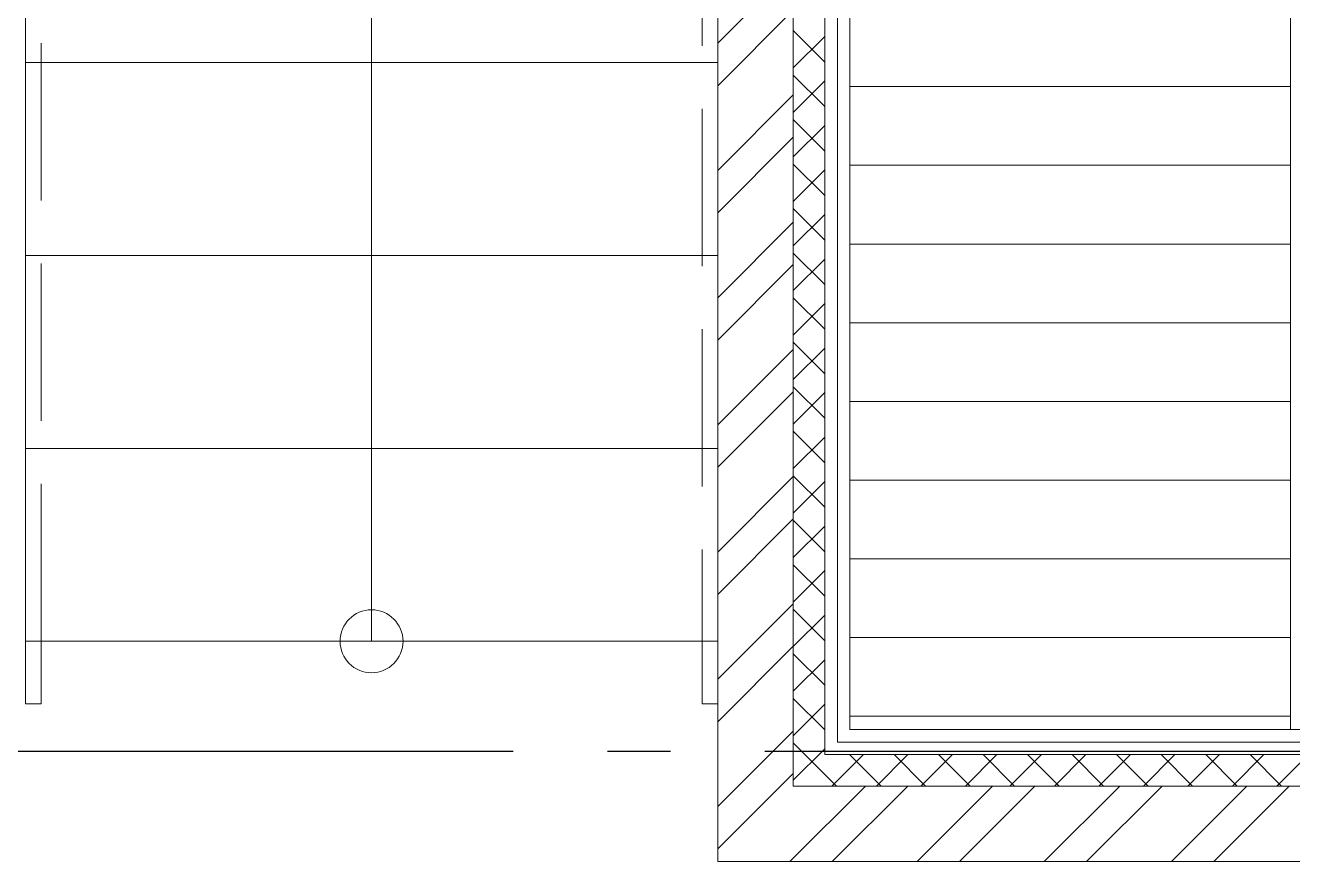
# Model space of a CAD drawing. Header units: inches. Extents: x -19662 to 10260, y -11808 to 5048.
# Drawn here: x -9076 to -7062, y -2439 to -1111 of the extents above; entities that cross this region are included whole.
import ezdxf

# ---------------------------------------------------------------- set-up
doc = ezdxf.new("R2010")
doc.units = ezdxf.units.IN
doc.header["$MEASUREMENT"] = 0
doc.set_wipeout_variables(frame=1)
for name, pattern in [('CONTI', [0]), ('GOST2.303 4', [7, 5, -2, 0]), ('GOST2.303 5', [24, 20, -1.5, 1, -1.5]), ('Wipeout_Contour', [1000, 0, -1000]), ('короткая штриховая', [282.222222, 141.111111, -141.111111])]:
    doc.linetypes.add(name, pattern=pattern)
doc.layers.add('axis_dim', color=40, linetype='CONTI')
doc.layers.add('stairs', color=7, linetype='Continuous')
for name, color, linetype, lineweight in [('floor', 179, 'Continuous', 5), ('furniture', 36, 'Continuous', 0), ('stair1', 7, 'Continuous', 15), ('Wall2', 40, 'Continuous', 5)]:
    doc.layers.add(name, color=color, linetype=linetype, lineweight=lineweight)

msp = doc.modelspace()

# ---------------------------------------------------------------- hatches: boundary and pattern name
at = {"layer": 'floor', "lineweight": 0, "ltscale": 4}
h = msp.add_hatch(dxfattribs=at)
h.set_pattern_fill('ANSI31', color=256, scale=1000, angle=135)
h.set_pattern_definition([(180, (95554.35, 25041.96), (-3e-14, -125), [])])
h.paths.add_polyline_path([(-7765.6, -2229), (-7065.6, -2229), (-7065.6, -119), (-7765.6, -119)])

# ---------------------------------------------------------------- linework, layer by layer
at = {"layer": 'axis_dim', "linetype": 'GOST2.303 5', "lineweight": 25, "ltscale": 100}
msp.add_lwpolyline([(-3500.6, -2264), (-9250.6, -2264)], dxfattribs=at)
at = {"layer": 'floor', "lineweight": 0, "ltscale": 4}
msp.add_lwpolyline([(-7765.6, -2229), (-7065.6, -2229), (-7065.6, -119), (-7765.6, -119), (-7765.6, -2229)], dxfattribs=at)
msp.add_lwpolyline([(-7065.6, -2229), (-7065.6, -119), (-7045.6, -119), (-7045.6, -2229)], close=True, dxfattribs=at)
at = {"layer": 'furniture', "ltscale": 100}
for points in [[(-7855.6, -29), (-7855.6, -2319)], [(-7805.6, -2269), (-7805.6, -79)], [(-7805.6, -2269), (-7805.6, -79)], [(-7785.6, -2249), (-7785.6, -99)], [(-7785.6, -99), (-7785.6, -2249)], [(-7765.6, -119), (-7765.6, -2229)], [(-7805.6, -1168.9), (-7855.6, -1118.9)], [(-7855.6, -1178.2), (-7805.6, -1128.2)], [(-7805.6, -1239.7), (-7855.6, -1189.7)], [(-7855.6, -1248.9), (-7805.6, -1198.9)], [(-7805.6, -1310.4), (-7855.6, -1260.4)], [(-7855.6, -1319.6), (-7805.6, -1269.6)], [(-7805.6, -1381.1), (-7855.6, -1331.1)], [(-7855.6, -1390.3), (-7805.6, -1340.3)], [(-7805.6, -1451.8), (-7855.6, -1401.8)], [(-7855.6, -1461), (-7805.6, -1411)], [(-7805.6, -1522.5), (-7855.6, -1472.5)], [(-7855.6, -1531.8), (-7805.6, -1481.8)], [(-7805.6, -1593.2), (-7855.6, -1543.2)], [(-7855.6, -1602.5), (-7805.6, -1552.5)], [(-7805.6, -1663.9), (-7855.6, -1613.9)], [(-7855.6, -1673.2), (-7805.6, -1623.2)], [(-7805.6, -1734.6), (-7855.6, -1684.6)], [(-7855.6, -1743.9), (-7805.6, -1693.9)], [(-7805.6, -1805.3), (-7855.6, -1755.3)], [(-7855.6, -1814.6), (-7805.6, -1764.6)], [(-7805.6, -1876.1), (-7855.6, -1826.1)], [(-7855.6, -1885.3), (-7805.6, -1835.3)], [(-7805.6, -1946.8), (-7855.6, -1896.8)], [(-7855.6, -1956), (-7805.6, -1906)], [(-7805.6, -2017.5), (-7855.6, -1967.5)], [(-7855.6, -2026.7), (-7805.6, -1976.7)], [(-7805.6, -2088.2), (-7855.6, -2038.2)], [(-7855.6, -2097.4), (-7805.6, -2047.4)], [(-7805.6, -2158.9), (-7855.6, -2108.9)], [(-7855.6, -2168.2), (-7805.6, -2118.2)], [(-7805.6, -2229.6), (-7855.6, -2179.6)], [(-7855.6, -2238.9), (-7805.6, -2188.9)], [(-7765.6, -2229), (-5645.6, -2229)], [(-7821.2, -2284.7), (-7855.6, -2250.3)], [(-5645.6, -2249), (-7785.6, -2249)], [(-7785.6, -2249), (-5645.6, -2249)], [(-7855.6, -2309.6), (-7805.6, -2259.6)], [(-5645.6, -2269), (-7805.6, -2269)], [(-5645.6, -2269), (-7805.6, -2269)], [(-7794.3, -2319), (-7744.3, -2269)], [(-7716.2, -2319), (-7766.2, -2269)], [(-7723.6, -2319), (-7673.6, -2269)], [(-7645.5, -2319), (-7695.5, -2269)], [(-7652.9, -2319), (-7602.9, -2269)], [(-7574.7, -2319), (-7624.7, -2269)], [(-7582.2, -2319), (-7532.2, -2269)], [(-7504, -2319), (-7554, -2269)], [(-7511.4, -2319), (-7461.4, -2269)], [(-7433.3, -2319), (-7483.3, -2269)], [(-7440.7, -2319), (-7390.7, -2269)], [(-7362.6, -2319), (-7412.6, -2269)], [(-7370, -2319), (-7320, -2269)], [(-7291.9, -2319), (-7341.9, -2269)], [(-7299.3, -2319), (-7249.3, -2269)], [(-7221.2, -2319), (-7271.2, -2269)], [(-7228.6, -2319), (-7178.6, -2269)], [(-7150.5, -2319), (-7200.5, -2269)], [(-7157.9, -2319), (-7107.9, -2269)], [(-7079.8, -2319), (-7129.8, -2269)], [(-7087.2, -2319), (-7037.2, -2269)], [(-7786.9, -2319), (-7821.2, -2284.7)], [(-7855.6, -2319), (-5645.6, -2319)]]:
    msp.add_lwpolyline(points, dxfattribs=at)
at = {"layer": 'stair1', "linetype": 'короткая штриховая', "lineweight": 15}
for p, q in [((-9075.6, -2188.2), (-9050.6, -2188.2)), ((-8000.6, -2188.2), (-7975.6, -2188.2))]:
    msp.add_line(p, q, dxfattribs=at)
at = {"layer": 'Wall2', "ltscale": 100}
for points in [[(-7855.6, -2319), (-7855.6, -29)], [(-7975.6, -2351.5), (-7855.6, -2231.5)], [(-7975.6, -2418.8), (-7855.6, -2298.8)], [(-7861.1, -2439), (-7741.1, -2319)], [(-7855.6, -2319), (-7855.6, -2319)], [(-7855.6, -2319), (-7855.6, -2319)], [(-7855.6, -2319), (-5645.6, -2319)], [(-7793.7, -2439), (-7673.7, -2319)], [(-7659, -2439), (-7539, -2319)], [(-7591.7, -2439), (-7471.7, -2319)], [(-7457, -2439), (-7337, -2319)], [(-7389.6, -2439), (-7269.6, -2319)], [(-7254.9, -2439), (-7134.9, -2319)], [(-7187.6, -2439), (-7067.6, -2319)], [(-4925.6, -2439), (-7975.6, -2439)]]:
    msp.add_lwpolyline(points, dxfattribs=at)

# ---------------------------------------------------------------- wipeouts: each hides what was drawn before it
at = {"color": 254, "linetype": 'Wipeout_Contour', "lineweight": 0, "ltscale": 72027.144096}
msp.add_wipeout([(-9075.6, -2089), (-7975.6, -2089), (-7975.6, -1782.6), (-9075.6, -1782.6)], dxfattribs=at).dxf.layer = 'stairs'

# ---------------------------------------------------------------- next in the draw order: linework, layer by layer
at = {"layer": 'stair1', "linetype": 'Continuous', "lineweight": 15}
for p, q in [((-7975.6, -1782.6), (-9075.6, -1782.6)), ((-9075.6, -2089), (-7975.6, -2089))]:
    msp.add_line(p, q, dxfattribs=at)
at = {"layer": 'stair1', "linetype": 'короткая штриховая', "lineweight": 15}
for p, q in [((-9050.6, -2188.2), (-9050.6, -2089)), ((-8000.6, -2089), (-8000.6, -2188.2))]:
    msp.add_line(p, q, dxfattribs=at)
at = {"layer": 'stair1', "ltscale": 100}
msp.add_circle((-8525.6, -2089), 50, dxfattribs=at)
at = {"layer": 'Wall2', "ltscale": 100}
for points in [[(-7975.6, -1947.4), (-7855.6, -1827.4)], [(-7975.6, -2014.7), (-7855.6, -1894.7)], [(-7975.6, -2149.4), (-7855.6, -2029.4)], [(-7975.6, -2216.8), (-7855.6, -2096.8)]]:
    msp.add_lwpolyline(points, dxfattribs=at)

# ---------------------------------------------------------------- next in the draw order: wipeouts: each hides what was drawn before it
at = {"color": 254, "linetype": 'Wipeout_Contour', "lineweight": 0, "ltscale": 72809.439321}
msp.add_wipeout([(-9075.6, -1782.6), (-7975.6, -1782.6), (-7975.6, -1476.2), (-9075.6, -1476.2)], dxfattribs=at).dxf.layer = 'stairs'

# ---------------------------------------------------------------- next in the draw order: linework, layer by layer
at = {"layer": 'stair1', "linetype": 'Continuous', "lineweight": 15}
for p, q in [((-7975.6, -1476.2), (-9075.6, -1476.2)), ((-9075.6, -1782.6), (-7975.6, -1782.6)), ((-8525.6, -2089), (-8525.6, -1782.6))]:
    msp.add_line(p, q, dxfattribs=at)
at = {"layer": 'Wall2', "ltscale": 100}
for points in [[(-7975.6, -1610.6), (-7855.6, -1490.6)], [(-7975.6, -1745.3), (-7855.6, -1625.3)], [(-7975.6, -1812.6), (-7855.6, -1692.6)]]:
    msp.add_lwpolyline(points, dxfattribs=at)

# ---------------------------------------------------------------- next in the draw order: wipeouts: each hides what was drawn before it
at = {"color": 254, "linetype": 'Wipeout_Contour', "lineweight": 0, "ltscale": 73603.821433}
msp.add_wipeout([(-9075.6, -1476.2), (-7975.6, -1476.2), (-7975.6, -1169.8), (-9075.6, -1169.8)], dxfattribs=at).dxf.layer = 'stairs'

# ---------------------------------------------------------------- next in the draw order: linework, layer by layer
at = {"layer": 'stair1', "linetype": 'Continuous', "lineweight": 15}
for p, q in [((-7975.6, -1169.8), (-9075.6, -1169.8)), ((-9075.6, -1476.2), (-7975.6, -1476.2))]:
    msp.add_line(p, q, dxfattribs=at)
at = {"layer": 'stair1', "ltscale": 100}
msp.add_lwpolyline([(-8525.6, -1189), (-8525.6, -2089)], dxfattribs=at)
at = {"layer": 'Wall2', "ltscale": 100}
for points in [[(-7975.6, -1341.2), (-7855.6, -1221.2)], [(-7975.6, -1408.5), (-7855.6, -1288.5)], [(-7975.6, -1543.2), (-7855.6, -1423.2)]]:
    msp.add_lwpolyline(points, dxfattribs=at)

# ---------------------------------------------------------------- next in the draw order: wipeouts: each hides what was drawn before it
at = {"color": 254, "linetype": 'Wipeout_Contour', "lineweight": 0, "ltscale": 74409.903082}
msp.add_wipeout([(-9075.6, -1169.8), (-7975.6, -1169.8), (-7975.6, -863.4), (-9075.6, -863.4)], dxfattribs=at).dxf.layer = 'stairs'

# ---------------------------------------------------------------- next in the draw order: linework, layer by layer
at = {"layer": 'stair1', "linetype": 'Continuous', "lineweight": 15}
for p, q in [((-9075.6, 55.8), (-9075.6, -2188.2)), ((-8525.6, -1782.6), (-8525.6, -250.6)), ((-7975.6, -2188.2), (-7975.6, -557)), ((-9075.6, -1169.8), (-7975.6, -1169.8))]:
    msp.add_line(p, q, dxfattribs=at)
at = {"layer": 'stair1', "linetype": 'GOST2.303 4', "lineweight": 15, "ltscale": 50}
for p, q in [((-9050.6, -2089), (-9050.6, 41.8)), ((-8000.6, -543.1), (-8000.6, -2089))]:
    msp.add_line(p, q, dxfattribs=at)
at = {"layer": 'stair1', "linetype": 'Continuous', "ltscale": 100}
msp.add_lwpolyline([(-8525.6, -250.6), (-8525.6, -1200.6)], dxfattribs=at)
at = {"layer": 'Wall2', "ltscale": 100}
for points in [[(-7975.6, 91), (-7975.6, -2439)], [(-7975.6, -1139.1), (-7855.6, -1019.1)], [(-7975.6, -1206.5), (-7855.6, -1086.5)]]:
    msp.add_lwpolyline(points, dxfattribs=at)

doc.saveas('drawing.dxf')
